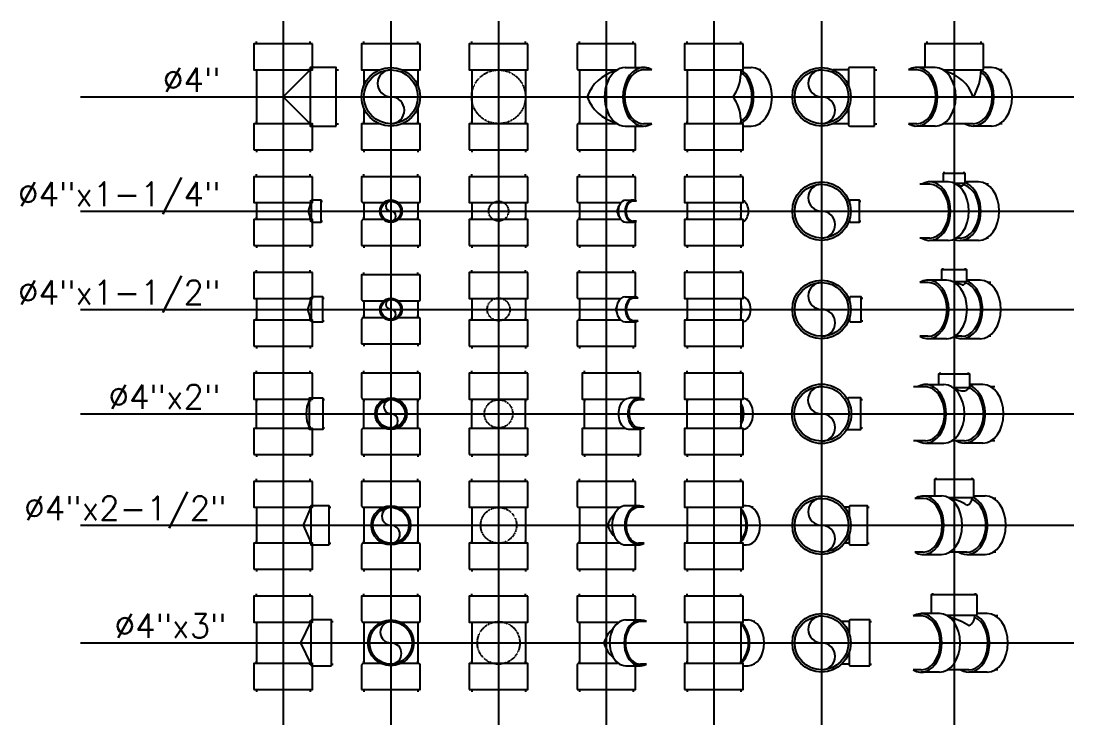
# Model space of a CAD drawing. Header units: inches. Extents: x 71 to 14885, y 6 to 9627.
# Drawn here: x 270 to 2500, y 2560 to 4051 of the extents above; entities that cross this region are included whole.
import ezdxf
from ezdxf.enums import TextEntityAlignment as Align

# ---------------------------------------------------------------- set-up
doc = ezdxf.new("R2010")
doc.units = ezdxf.units.IN
doc.header["$MEASUREMENT"] = 0
doc.linetypes.add('HIDDEN2', pattern=[0.1875, 0.125, -0.0625])
doc.layers.add('PVC', color=3, linetype='Continuous')
doc.layers.add('TEXT', color=2, linetype='Continuous')
doc.styles.add('ROMANS', font='romans', dxfattribs={"width": 0.85, "height": 95})

# ---------------------------------------------------------------- blocks, each defined once
blk = doc.blocks.new('PVC4')
for p, q in [((-55, 57), (-60, 57)), ((0, 57), (5, 57)), ((-55, -57), (-60, -57)), ((0, -57), (5, -57))]:
    blk.add_line(p, q)
blk.add_lwpolyline([(0, -62), (0, 62), (-55, 62), (-55, -62)], close=True)
blk = doc.blocks.new('PT4')
at = {"ltscale": 0.3}
blk.add_line((-57, 57), (-57, -57), dxfattribs=at)
at = {"color": 9, "ltscale": 0.3}
blk.add_lwpolyline([(57, 57), (0, 0), (57, -57)], dxfattribs=at)
at = {"ltscale": 0.3}
for p, rotation in [((0, 112), 90), ((0, -112), 270)]:
    blk.add_blockref('PVC4', p, dxfattribs=dict(at, rotation=rotation))
blk.add_blockref('PVC4', (112, 0), dxfattribs=at)
blk = doc.blocks.new('PVC114')
for p, q in [((-21, 21), (-24, 21)), ((0, 21), (3, 21)), ((-21, -21), (-24, -21)), ((0, -21), (3, -21))]:
    blk.add_line(p, q)
blk.add_lwpolyline([(-21, 21.5), (-21, -21.5, 0.414214), (-19, -23.5), (0, -23.5), (0, 23.5), (-19, 23.5, 0.414214)], format="xyb", close=True)
blk = doc.blocks.new('PT4114')
at = {"ltscale": 0.3}
blk.add_line((-57, 18), (-57, -18), dxfattribs=at)
at = {"color": 9, "ltscale": 0.3}
blk.add_lwpolyline([(59, 21), (53, 0), (59, -21)], dxfattribs=at)
at = {"ltscale": 0.3}
for p, rotation in [((0, 73), 90), ((0, -73), 270)]:
    blk.add_blockref('PVC4', p, dxfattribs=dict(at, rotation=rotation))
blk.add_blockref('PVC114', (80, 0), dxfattribs=at)
blk = doc.blocks.new('PVC112')
for p, q in [((-25, 24), (-28, 24)), ((0, 24), (3, 24)), ((-25, -24), (-28, -24)), ((0, -24), (3, -24))]:
    blk.add_line(p, q)
blk.add_lwpolyline([(-25, 24.5), (-25, -24.5, 0.414214), (-23, -26.5), (0, -26.5), (0, 26.5), (-23, 26.5, 0.414214)], format="xyb", close=True)
blk = doc.blocks.new('PT4112')
at = {"ltscale": 0.3}
blk.add_line((-57, 23), (-57, -23), dxfattribs=at)
at = {"color": 9, "ltscale": 0.3}
blk.add_lwpolyline([(59, 24), (51.7, 0), (59, -24.5)], dxfattribs=at)
at = {"ltscale": 0.3}
for p, rotation in [((0, 78), 90), ((0, -78), 270)]:
    blk.add_blockref('PVC4', p, dxfattribs=dict(at, rotation=rotation))
blk.add_blockref('PVC112', (84, 0), dxfattribs=at)
blk = doc.blocks.new('PVC2')
for p, q in [((-28.5, 30), (-32, 30)), ((0, 30), (3.5, 30)), ((-28.5, -30), (-32, -30)), ((0, -30), (3.5, -30))]:
    blk.add_line(p, q)
blk.add_lwpolyline([(0, 33.5), (0, -33.5), (-28.5, -33.5), (-28.5, 33.5)], close=True)
blk = doc.blocks.new('PT42')
at = {"ltscale": 0.3}
blk.add_line((-57, -31), (-57, 31), dxfattribs=at)
at = {"color": 9, "ltscale": 0.3}
blk.add_arc((116, 0), 67.5, 153.6106, 206.3894, dxfattribs=at)
at = {"ltscale": 0.3}
for p, rotation in [((0, 86), 90), ((0, -86), 270)]:
    blk.add_blockref('PVC4', p, dxfattribs=dict(at, rotation=rotation))
blk.add_blockref('PVC2', (84, 0), dxfattribs=at)
blk = doc.blocks.new('PVC212')
for p, q in [((-38.5, 38), (-42, 38)), ((0, 38), (3.5, 38)), ((-38.5, -38), (-42, -38)), ((0, -38), (3.5, -38))]:
    blk.add_line(p, q)
blk.add_lwpolyline([(0, -41.5), (0, 41.5), (-38.5, 41.5), (-38.5, -41.5)], close=True)
blk = doc.blocks.new('PT4212')
at = {"ltscale": 0.3}
blk.add_line((-57, 38), (-57, -38), dxfattribs=at)
at = {"color": 9, "ltscale": 0.3}
blk.add_lwpolyline([(58.5, 38), (42.5, 0), (59, -38)], dxfattribs=at)
at = {"ltscale": 0.3}
for p, rotation in [((0, 93), 90), ((0, -93), 270)]:
    blk.add_blockref('PVC4', p, dxfattribs=dict(at, rotation=rotation))
blk.add_blockref('PVC212', (97, 0), dxfattribs=at)
blk = doc.blocks.new('PVC3')
for p, q in [((-43.5, 45), (-47, 45)), ((0, 45), (3.5, 45)), ((-43.5, -45), (-47, -45)), ((0, -45), (3.5, -45))]:
    blk.add_line(p, q)
blk.add_lwpolyline([(0, -48.5), (0, 48.5), (-41.5, 48.5, 0.414214), (-43.5, 46.5), (-43.5, -46.5, 0.414214), (-41.5, -48.5)], format="xyb", close=True)
blk = doc.blocks.new('PT43')
at = {"ltscale": 0.3}
blk.add_line((-57, 43.9), (-57, -44), dxfattribs=at)
at = {"color": 9, "ltscale": 0.3}
blk.add_lwpolyline([(58.5, 45), (36.3, 0), (58.5, -45)], dxfattribs=at)
at = {"ltscale": 0.3}
for p, rotation in [((0, 98.9), 90), ((0, -99), 270)]:
    blk.add_blockref('PVC4', p, dxfattribs=dict(at, rotation=rotation))
blk.add_blockref('PVC3', (102, 0), dxfattribs=at)
blk = doc.blocks.new('PT4A')
at = {"ltscale": 0.3}
for p, q in [((-57, 112), (-57, 117)), ((57, 112), (57, 117)), ((-57, 57), (-57, 52)), ((-57, 57), (-57, 24.4)), ((57, 57), (57, 52)), ((57, 57), (57, 24.4)), ((-57, -24.4), (-57, -57)), ((57, -24.4), (57, -57)), ((-57, -57), (-57, -52)), ((57, -57), (57, -52)), ((-57, -112), (-57, -117)), ((57, -112), (57, -117))]:
    blk.add_line(p, q, dxfattribs=at)
for points in [[(62, 112), (-62, 112), (-62, 57), (-24.4, 57)], [(24.4, 57), (62, 57), (62, 112)], [(-24.4, -57), (-62, -57), (-62, -112)], [(-62, -112), (62, -112), (62, -57), (24.4, -57)]]:
    blk.add_lwpolyline(points, dxfattribs=at)
blk.add_circle((0, 0), 62, dxfattribs=at)
at = {"color": 9, "ltscale": 0.3}
blk.add_circle((0, 0), 57, dxfattribs=at)
for centre, start, end in [((0, 28.5), 90, 270), ((0, -28.5), 270, 90)]:
    blk.add_arc(centre, 28.5, start, end, dxfattribs=at)
blk = doc.blocks.new('PT4B')
at = {"ltscale": 0.3}
for p, q in [((-57, 57), (-57, -57)), ((57, 57), (57, -57))]:
    blk.add_line(p, q, dxfattribs=at)
at = {"color": 9, "linetype": 'HIDDEN2', "ltscale": 0.3}
blk.add_circle((0, 0), 57, dxfattribs=at)
at = {"ltscale": 0.3}
for p, rotation in [((0, 112), 90), ((0, -112), 270)]:
    blk.add_blockref('PVC4', p, dxfattribs=dict(at, rotation=rotation))
blk = doc.blocks.new('PT4C')
at = {"ltscale": 0.3}
for p, q in [((-57, 112), (-57, 117)), ((57, 112), (57, 117)), ((-57, 57), (-57, 52)), ((-57, 57), (-57, -57)), ((-57, -57), (-57, -52)), ((-57, -112), (-57, -117)), ((57, -112), (57, -117))]:
    blk.add_line(p, q, dxfattribs=at)
for p, q in [((40.3, 62), (79.2, 62)), ((40.3, -62), (79.2, -62))]:
    blk.add_line(p, q)
at = {"color": 9}
for p, q in [((96.4, 57), (79.2, 57)), ((96.4, -57), (79.2, -57))]:
    blk.add_line(p, q, dxfattribs=at)
at = {"ltscale": 0.3}
for points in [[(62, 112), (-62, 112), (-62, 60, 0.414214), (-59, 57), (23.1, 57, 0.414214)], [(23.1, -57), (-59, -57, 0.414214), (-62, -60), (-62, -112)], [(-62, -112), (62, -112), (62, -62, 0.414214)]]:
    blk.add_lwpolyline(points, format="xyb", dxfattribs=at)
blk.add_lwpolyline([(62, 62), (62, 112)], dxfattribs=at)
at = {"color": 9}
for centre, start, end in [((40.3, -28.5), 104.2757, 160.5288), ((40.3, 28.5), 199.4712, 255.7243)]:
    blk.add_arc(centre, 85.5, start, end, dxfattribs=at)
for centre, start_param, end_param in [((79.2, 0), -0.404359, 3.545951), ((40.3, 0), 0, 3.141593)]:
    blk.add_ellipse(centre, major_axis=(0, 62), ratio=0.707107, start_param=start_param, end_param=end_param)
blk.add_ellipse((79.2, 0), major_axis=(0, 57), ratio=0.707107, start_param=0, end_param=3.141593, dxfattribs=at)
blk = doc.blocks.new('PT4D')
at = {"ltscale": 0.3}
blk.add_line((-57, 57), (-57, -57), dxfattribs=at)
at = {"color": 9, "ltscale": 0.3}
for p, q in [((57, 57), (57, 46.9)), ((57, -46.9), (57, -57))]:
    blk.add_line(p, q, dxfattribs=at)
for p, q in [((62, 62), (79.2, 62)), ((99.4, 57), (96.4, 57)), ((62, -62), (79.2, -62)), ((99.4, -57), (96.4, -57))]:
    blk.add_line(p, q)
at = {"color": 9}
for centre, start, end in [((-24, 49.3), 322.5091, 358.3057), ((-24, -49.3), 1.6943, 37.4909)]:
    blk.add_arc(centre, 81, start, end, dxfattribs=at)
for major_axis, start_param, end_param in [((0, 62), -2.750921, -0.390671), ((0, 57), -2.714514, -0.427079)]:
    blk.add_ellipse((40.3, 0), major_axis=major_axis, ratio=0.707107, start_param=start_param, end_param=end_param, dxfattribs=at)
blk.add_ellipse((79.2, 0), major_axis=(0, 62), ratio=0.707107, start_param=3.141593, end_param=6.283185)
at = {"ltscale": 0.3}
for p, rotation in [((0, 112), 90), ((0, -112), 270)]:
    blk.add_blockref('PVC4', p, dxfattribs=dict(at, rotation=rotation))
blk = doc.blocks.new('PT4E')
at = {"ltscale": 0.3}
for p, q in [((57, 57), (24.4, 57)), ((112, 57), (117, 57)), ((57, -57), (24.4, -57)), ((112, -57), (117, -57))]:
    blk.add_line(p, q, dxfattribs=at)
for points in [[(112, -62), (112, 62), (60, 62, 0.414214), (57, 59), (57, 24.4, 0.414214)], [(57, -24.4), (57, -59, 0.414214), (60, -62), (112, -62)]]:
    blk.add_lwpolyline(points, format="xyb", dxfattribs=at)
blk.add_circle((0, 0), 62)
at = {"color": 9}
blk.add_circle((0, 0), 57, dxfattribs=at)
for centre, start, end in [((0, 28.5), 90, 270), ((0, -28.5), 270, 90)]:
    blk.add_arc(centre, 28.5, start, end, dxfattribs=at)
blk = doc.blocks.new('PT4F')
at = {"ltscale": 0.3}
for p, q in [((-57, 112), (-57, 117)), ((57, 112), (57, 117))]:
    blk.add_line(p, q, dxfattribs=at)
for p, q in [((-79.2, 57), (-96.4, 57)), ((-40.3, 62), (-79.2, 62)), ((79.2, 62), (62, 62)), ((101.4, 57), (96.4, 57)), ((-79.2, -57), (-96.4, -57)), ((-40.3, -62), (-79.2, -62)), ((40.3, -57), (-23.1, -57)), ((79.2, -62), (40.3, -62)), ((101.4, -57), (96.4, -57))]:
    blk.add_line(p, q)
for points in [[(62, 112), (-62, 112), (-62, 62, 0.414214)], [(-23.1, 57), (59, 57, 0.414214), (62, 60), (62, 112)]]:
    blk.add_lwpolyline(points, format="xyb", dxfattribs=at)
at = {"color": 9}
for centre, radius, start, end in [((-40.4, -28.8), 85.8, 19.6324, 75.6731), ((-49.3, 57), 106.3, 327.5733, 0)]:
    blk.add_arc(centre, radius, start, end, dxfattribs=at)
for centre, start_param, end_param in [((-79.2, 0), 2.737234, 6.687544), ((-40.3, 0), 3.141593, 6.283185), ((40.3, 0), 2.737234, 5.878826), ((79.2, 0), 3.141593, 6.283185)]:
    blk.add_ellipse(centre, major_axis=(0, 62), ratio=0.707107, start_param=start_param, end_param=end_param)
for centre, end_param in [((-79.2, 0), 6.283185), ((40.3, 0), 5.859367)]:
    blk.add_ellipse(centre, major_axis=(0, 57), ratio=0.707107, start_param=3.141593, end_param=end_param, dxfattribs=at)
blk = doc.blocks.new('PT4114A')
at = {"ltscale": 0.3}
for p, q in [((-57, 73), (-57, 78)), ((57, 73), (57, 78)), ((-57, 18), (-57, 13)), ((-57, 18), (-57, -18)), ((57, 18), (57, 13)), ((57, 18), (57, -18)), ((-57, -18), (-57, -13)), ((57, -18), (57, -13)), ((-57, -73), (-57, -78)), ((57, -73), (57, -78))]:
    blk.add_line(p, q, dxfattribs=at)
for points in [[(62, 73), (-62, 73), (-62, 21, 0.414214), (-59, 18), (-15.1, 18, 0.414214)], [(15.1, 18), (59, 18, 0.414214), (62, 21), (62, 73)], [(-15.1, -18), (-59, -18, 0.414214), (-62, -21), (-62, -73)], [(-62, -73), (62, -73), (62, -21, 0.414214), (59, -18), (15.1, -18, 0.414214)]]:
    blk.add_lwpolyline(points, format="xyb", dxfattribs=at)
blk.add_circle((0, 0), 23.5, dxfattribs=at)
at = {"color": 9, "ltscale": 0.3}
blk.add_circle((0, 0), 21, dxfattribs=at)
for centre, start, end in [((0, 10.5), 90, 270), ((0, -10.5), 270, 90)]:
    blk.add_arc(centre, 10.5, start, end, dxfattribs=at)
blk = doc.blocks.new('PT4114B')
at = {"ltscale": 0.3}
for p, q in [((-57, 18), (-57, -18)), ((57, 18), (57, -18))]:
    blk.add_line(p, q, dxfattribs=at)
at = {"color": 9, "linetype": 'HIDDEN2', "ltscale": 0.3}
blk.add_circle((0, 0), 21, dxfattribs=at)
at = {"ltscale": 0.3}
for p, rotation in [((0, 73), 90), ((0, -73), 270)]:
    blk.add_blockref('PVC4', p, dxfattribs=dict(at, rotation=rotation))
blk = doc.blocks.new('PT4114C')
at = {"ltscale": 0.3}
for p, q in [((-57, 73), (-57, 78)), ((57, 73), (57, 78)), ((-57, 18), (-57, 13)), ((-57, 18), (-57, -18)), ((-57, -18), (-57, -13)), ((-57, -73), (-57, -78)), ((57, -73), (57, -78))]:
    blk.add_line(p, q, dxfattribs=at)
for p, q in [((41.7, 23.5), (56.6, 23.5)), ((41.7, -23.5), (56.6, -23.5))]:
    blk.add_line(p, q)
at = {"color": 9}
for p, q in [((64, 21), (56.6, 21)), ((64, -21), (56.6, -21))]:
    blk.add_line(p, q, dxfattribs=at)
at = {"ltscale": 0.3}
for points in [[(62, 73), (-62, 73), (-62, 21, 0.414214), (-59, 18), (31, 18, 0.414214)], [(31, -18), (-59, -18, 0.414214), (-62, -21), (-62, -73)], [(-62, -73), (62, -73), (62, -22.2, 0.414214)]]:
    blk.add_lwpolyline(points, format="xyb", dxfattribs=at)
blk.add_lwpolyline([(62, 22.2), (62, 73)], dxfattribs=at)
at = {"color": 9}
for centre, start, end in [((48, -3.9), 145.0007, 171.2177), ((48, 3.9), 188.7823, 214.9993)]:
    blk.add_arc(centre, 25.7, start, end, dxfattribs=at)
for centre, start_param, end_param in [((41.7, 0), 0, 3.141593), ((56.6, 0), -0.465456, 3.607049)]:
    blk.add_ellipse(centre, major_axis=(0, 23.5), ratio=0.707107, start_param=start_param, end_param=end_param)
blk.add_ellipse((56.6, 0), major_axis=(0, 21), ratio=0.707107, start_param=0, end_param=3.141593, dxfattribs=at)
blk = doc.blocks.new('PT4114D')
at = {"ltscale": 0.3}
for p, q in [((-57, 18), (-57, -18)), ((57, 18), (57, -18))]:
    blk.add_line(p, q, dxfattribs=at)
for p, q in [((66, 21), (64, 21)), ((66, -21), (64, -21))]:
    blk.add_line(p, q)
at = {"color": 9}
blk.add_ellipse((41.7, 0), major_axis=(0, 23.5), ratio=0.707107, start_param=-1.974693, end_param=-1.1669, dxfattribs=at)
blk.add_ellipse((56.6, 0), major_axis=(0, 23.5), ratio=0.707107, start_param=-2.80866, end_param=-0.332933)
at = {"ltscale": 0.3}
for p, rotation in [((0, 73), 90), ((0, -73), 270)]:
    blk.add_blockref('PVC4', p, dxfattribs=dict(at, rotation=rotation))
blk = doc.blocks.new('PT4114F')
at = {"ltscale": 0.3}
for p, q in [((-21, 80), (-21, 83)), ((21, 80), (21, 83)), ((21, 59), (21, 56))]:
    blk.add_line(p, q, dxfattribs=at)
for p, q in [((-51.6, 57), (-73, 57)), ((-12.6, 62), (-51.6, 62)), ((51.6, 62), (23.5, 62)), ((73, 57), (68.9, 57)), ((-51.6, -57), (-73, -57)), ((-12.6, -62), (-51.6, -62)), ((12.6, -57), (4.6, -57)), ((51.6, -62), (12.6, -62)), ((73, -57), (68.9, -57))]:
    blk.add_line(p, q)
blk.add_lwpolyline([(0.8, 59), (21.5, 59, 0.414214), (23.5, 61), (23.5, 80), (-23.5, 80), (-23.5, 62, 0.414214)], format="xyb", dxfattribs=at)
at = {"color": 9}
for centre, radius, start, end in [((-15.1, -20.5), 79.5, 67.5756, 74.6149), ((15, 59), 6.01, 268.2054, 360)]:
    blk.add_arc(centre, radius, start, end, dxfattribs=at)
for centre, start_param, end_param in [((-51.6, 0), 2.737234, 6.687544), ((-12.6, 0), 3.141593, 6.283185), ((12.6, 0), 2.849066, 6.037512), ((51.6, 0), 3.141593, 6.283185)]:
    blk.add_ellipse(centre, major_axis=(0, 62), ratio=0.707107, start_param=start_param, end_param=end_param)
for centre, end_param in [((-51.6, 0), 6.283185), ((12.6, 0), 6.094741)]:
    blk.add_ellipse(centre, major_axis=(0, 57), ratio=0.707107, start_param=3.141593, end_param=end_param, dxfattribs=at)
blk = doc.blocks.new('PT4114E')
at = {"ltscale": 0.3}
for p, q in [((80, 21), (83, 21)), ((80, -21), (83, -21))]:
    blk.add_line(p, q, dxfattribs=at)
blk.add_lwpolyline([(59, -19.1), (59, -21.5, 0.414214), (61, -23.5), (80, -23.5), (80, 23.5), (61, 23.5, 0.414214), (59, 21.5), (59, 19.1, 0.414214)], format="xyb", dxfattribs=at)
blk.add_circle((0, 0), 62)
at = {"color": 9}
blk.add_circle((0, 0), 57, dxfattribs=at)
for centre, start, end in [((0, 28.5), 90, 270), ((0, -28.5), 270, 90)]:
    blk.add_arc(centre, 28.5, start, end, dxfattribs=at)
blk = doc.blocks.new('PT4112B')
at = {"ltscale": 0.3}
for p, q in [((-57, 23), (-57, -23)), ((57, 23), (57, -23))]:
    blk.add_line(p, q, dxfattribs=at)
at = {"color": 9, "linetype": 'HIDDEN2', "ltscale": 0.3}
blk.add_circle((0, 0), 24, dxfattribs=at)
at = {"ltscale": 0.3}
for p, rotation in [((0, 78), 90), ((0, -78), 270)]:
    blk.add_blockref('PVC4', p, dxfattribs=dict(at, rotation=rotation))
blk = doc.blocks.new('PT4112C')
at = {"ltscale": 0.3}
for p, q in [((-57, 78), (-57, 83)), ((57, 78), (57, 83)), ((-57, 23), (-57, 18)), ((-57, 23), (-57, -23)), ((-57, -23), (-57, -18)), ((-57, -78), (-57, -83)), ((57, -78), (57, -83))]:
    blk.add_line(p, q, dxfattribs=at)
for p, q in [((40.3, 26.5), (59.4, 26.5)), ((40.3, -26.5), (59.4, -26.5))]:
    blk.add_line(p, q)
at = {"color": 9}
for p, q in [((67.3, 24), (59.4, 24)), ((67.3, -24), (59.4, -24))]:
    blk.add_line(p, q, dxfattribs=at)
at = {"ltscale": 0.3}
for points in [[(62, 78), (-62, 78), (-62, 26, 0.414214), (-59, 23), (31, 23, 0.414214)], [(31, -23), (-59, -23, 0.414214), (-62, -26), (-62, -78)], [(-62, -78), (62, -78), (62, -26.2, 0.414214)]]:
    blk.add_lwpolyline(points, format="xyb", dxfattribs=at)
blk.add_lwpolyline([(62, 26.2), (62, 78)], dxfattribs=at)
at = {"color": 9}
for centre, start, end in [((54.4, -9.1), 153.3436, 165.3235), ((54.4, 9.1), 194.6765, 206.6564)]:
    blk.add_arc(centre, 36, start, end, dxfattribs=at)
for centre, start_param, end_param in [((40.3, 0), 0, 3.141593), ((59.4, 0), -0.437862, 3.579454)]:
    blk.add_ellipse(centre, major_axis=(0, 26.5), ratio=0.707107, start_param=start_param, end_param=end_param)
blk.add_ellipse((59.4, 0), major_axis=(0, 24), ratio=0.707107, start_param=0, end_param=3.141593, dxfattribs=at)
blk = doc.blocks.new('PT4112D')
at = {"ltscale": 0.3}
blk.add_line((-57, 23), (-57, -23), dxfattribs=at)
for p, q in [((57, 23), (57, -23)), ((68.4, 24), (67.3, 24)), ((68.4, -24), (67.3, -24))]:
    blk.add_line(p, q)
blk.add_ellipse((59.4, 0), major_axis=(0, 26.5), ratio=0.707107, start_param=-3.001122, end_param=-0.14047)
at = {"color": 9}
blk.add_ellipse((40.3, 0), major_axis=(0, 26.5), ratio=0.707107, start_param=-2.039745, end_param=-1.101848, dxfattribs=at)
at = {"ltscale": 0.3}
for p, rotation in [((0, 78), 90), ((0, -78), 270)]:
    blk.add_blockref('PVC4', p, dxfattribs=dict(at, rotation=rotation))
blk = doc.blocks.new('PT4212E')
at = {"ltscale": 0.3}
for p, q in [((58.5, 38), (49, 38)), ((97, 38), (100.5, 38)), ((58.5, -38), (49, -38)), ((97, -38), (100.5, -38))]:
    blk.add_line(p, q, dxfattribs=at)
for points in [[(97, -41.5), (97, 41.5), (61, 41.5, 0.414214), (58.5, 39), (58.5, 20.5, 0.414214)], [(58.5, -20.5), (58.5, -39, 0.414214), (61, -41.5), (97, -41.5)]]:
    blk.add_lwpolyline(points, format="xyb", dxfattribs=at)
blk.add_circle((0, 0), 62)
at = {"color": 9}
blk.add_circle((0, 0), 57, dxfattribs=at)
for centre, start, end in [((0, 28.5), 90, 270), ((0, -28.5), 270, 90)]:
    blk.add_arc(centre, 28.5, start, end, dxfattribs=at)
blk = doc.blocks.new('PT4112E')
at = {"ltscale": 0.3}
for p, q in [((59, 24), (56, 24)), ((84, 24), (87, 24)), ((59, -24), (56, -24)), ((84, -24), (87, -24))]:
    blk.add_line(p, q, dxfattribs=at)
for points in [[(59, -19.1), (59, -24.5, 0.414214), (61, -26.5), (84, -26.5), (84, 26.5), (61, 26.5, 0.414214), (59, 24.5)], [(59, 24.5), (59, 19.1, 0.414214)]]:
    blk.add_lwpolyline(points, format="xyb", dxfattribs=at)
blk.add_circle((0, 0), 62)
at = {"color": 9}
blk.add_circle((0, 0), 57, dxfattribs=at)
for centre, start, end in [((0, 28.5), 90, 270), ((0, -28.5), 270, 90)]:
    blk.add_arc(centre, 28.5, start, end, dxfattribs=at)
blk = doc.blocks.new('PT4112F')
at = {"ltscale": 0.3}
for p, q in [((-24, 84), (-24, 87)), ((24, 84), (24, 87))]:
    blk.add_line(p, q, dxfattribs=at)
for p, q in [((-55.5, 57), (-72.7, 57)), ((-16.6, 62), (-55.5, 62)), ((55.2, 62), (26.5, 62)), ((78, 57), (72.4, 57)), ((-55.5, -57), (-72.7, -57)), ((-16.6, -62), (-55.5, -62)), ((16.2, -57), (0.7, -57)), ((55.2, -62), (16.2, -62)), ((78, -57), (72.4, -57))]:
    blk.add_line(p, q)
blk.add_lwpolyline([(-3.1, 59), (24.5, 59, 0.414214), (26.5, 61), (26.5, 84), (-26.5, 84), (-26.5, 62, 0.414214)], format="xyb", dxfattribs=at)
at = {"color": 9}
for centre, radius, start, end in [((-17.1, -23.6), 82.6, 65.7268, 77.7149), ((16.7, 59), 7.3, 271.4634, 0)]:
    blk.add_arc(centre, radius, start, end, dxfattribs=at)
for centre, start_param, end_param in [((-55.5, 0), 2.737234, 6.687544), ((-16.6, 0), 3.141593, 6.283185), ((16.2, 0), 2.75858, 6.049218), ((55.2, 0), 3.141593, 6.283185)]:
    blk.add_ellipse(centre, major_axis=(0, 62), ratio=0.707107, start_param=start_param, end_param=end_param)
for centre, end_param in [((-55.5, 0), 6.283185), ((16.2, 0), 6.104071)]:
    blk.add_ellipse(centre, major_axis=(0, 57), ratio=0.707107, start_param=3.141593, end_param=end_param, dxfattribs=at)
blk = doc.blocks.new('PT42A')
at = {"ltscale": 0.3}
for p, q in [((-57, 86), (-57, 91)), ((57, 86), (57, 91)), ((-57, -31), (-57, 31)), ((-57, 31), (-57, 26)), ((57, -31), (57, 31)), ((57, 31), (57, 26)), ((-57, -31), (-57, -26)), ((57, -31), (57, -26)), ((-57, -86), (-57, -91)), ((57, -86), (57, -91))]:
    blk.add_line(p, q, dxfattribs=at)
for points in [[(62, 86), (-62, 86), (-62, 34, 0.414214), (-59, 31), (-12.7, 31, 0.414214)], [(12.7, 31), (59, 31, 0.414214), (62, 34), (62, 86)], [(-62, -86), (62, -86), (62, -34, 0.414214), (59, -31), (12.7, -31, 0.414214)], [(-12.7, -31), (-59, -31, 0.414214), (-62, -34), (-62, -86)]]:
    blk.add_lwpolyline(points, format="xyb", dxfattribs=at)
blk.add_circle((0, 0), 33.5, dxfattribs=at)
at = {"color": 9, "ltscale": 0.3}
blk.add_circle((0, 0), 30, dxfattribs=at)
for centre, start, end in [((0, 15), 90, 270), ((0, -15), 270, 90)]:
    blk.add_arc(centre, 15, start, end, dxfattribs=at)
blk = doc.blocks.new('PT42B')
at = {"ltscale": 0.3}
for p, q in [((-57, -31), (-57, 31)), ((57, -31), (57, 31))]:
    blk.add_line(p, q, dxfattribs=at)
at = {"color": 9, "linetype": 'HIDDEN2', "ltscale": 0.3}
blk.add_circle((0, 0), 30, dxfattribs=at)
at = {"ltscale": 0.3}
for p, rotation in [((0, 86), 90), ((0, -86), 270)]:
    blk.add_blockref('PVC4', p, dxfattribs=dict(at, rotation=rotation))
blk = doc.blocks.new('PT42E')
at = {"ltscale": 0.3}
for p, q in [((83.1, 30), (86.6, 30)), ((83.1, -30), (86.6, -30))]:
    blk.add_line(p, q, dxfattribs=at)
for points in [[(55.1, -30.2), (55.1, -31.5, 0.414214), (57.1, -33.5), (83.1, -33.5), (83.1, 33.5), (57.1, 33.5, 0.414214), (55.1, 31.5)], [(55.1, 31.5), (55.1, 30.2, 0.414214)]]:
    blk.add_lwpolyline(points, format="xyb", dxfattribs=at)
blk.add_circle((0, 0), 62.9, dxfattribs=at)
at = {"color": 9, "ltscale": 0.3}
blk.add_circle((0, 0), 57.9, dxfattribs=at)
for centre, start, end in [((0, 28.9), 90, 270), ((0, -28.9), 270, 90)]:
    blk.add_arc(centre, 28.9, start, end, dxfattribs=at)
blk = doc.blocks.new('PT42F')
at = {"ltscale": 0.3}
for p, q in [((-30, 84), (-30, 87.5)), ((30, 84), (30, 87.5)), ((-60.8, 57), (-86, 57)), ((-60.8, 62), (-21.9, 62)), ((30, 56), (30, 52.5)), ((60.8, 62), (33.5, 62)), ((86, 57), (78.1, 57)), ((-60.8, -57), (-86, -57)), ((-60.8, -62), (-21.9, -62)), ((21.9, -57), (-4.7, -57)), ((60.8, -62), (21.9, -62)), ((86, -57), (78.1, -57))]:
    blk.add_line(p, q, dxfattribs=at)
blk.add_lwpolyline([(-3.1, 56), (31.5, 56, 0.414214), (33.5, 58), (33.5, 84), (-33.5, 84), (-33.5, 62, 0.414214)], format="xyb", dxfattribs=at)
at = {"color": 9, "ltscale": 0.3}
for centre, radius, start, end in [((22.6, 95.9), 47.5, 237.2787, 270), ((22.5, 56), 7.53, 270.6872, 360)]:
    blk.add_arc(centre, radius, start, end, dxfattribs=at)
at = {"ltscale": 0.3}
for centre, start_param, end_param in [((-60.8, 0), 2.737234, 6.687544), ((-21.9, 0), 3.141593, 6.283185), ((21.9, 0), 2.737234, 6.015882), ((60.8, 0), 3.141593, 6.283185)]:
    blk.add_ellipse(centre, major_axis=(0, 62), ratio=0.707107, start_param=start_param, end_param=end_param, dxfattribs=at)
at = {"color": 9, "ltscale": 0.3}
for centre, start_param, end_param in [((-60.8, 0), -3.141593, 0), ((21.9, 0), 3.141593, 6.095593)]:
    blk.add_ellipse(centre, major_axis=(0, 57), ratio=0.707107, start_param=start_param, end_param=end_param, dxfattribs=at)
blk = doc.blocks.new('PT42D')
at = {"ltscale": 0.3}
blk.add_line((-57, -31), (-57, 31), dxfattribs=at)
for p, q in [((57, 31), (57, -31)), ((72.3, 30), (69.9, 30)), ((72.3, -30), (69.9, -30))]:
    blk.add_line(p, q)
at = {"color": 9}
for major_axis, start_param, end_param in [((0, 33.5), -2.316468, -0.825124), ((0, 30), -2.179589, -0.962004)]:
    blk.add_ellipse((39.6, 0), major_axis=major_axis, ratio=0.707107, start_param=start_param, end_param=end_param, dxfattribs=at)
blk.add_ellipse((59.4, 0), major_axis=(0, 33.5), ratio=0.707107, start_param=-3.031483, end_param=-0.11011)
at = {"ltscale": 0.3}
for p, rotation in [((0, 86), 90), ((0, -86), 270)]:
    blk.add_blockref('PVC4', p, dxfattribs=dict(at, rotation=rotation))
blk = doc.blocks.new('PVC2B')
for p, q in [((-33.5, 0), (-33.5, -20.2)), ((33.5, 0), (33.5, -20.2)), ((-30, -30.7), (-30, -34.2)), ((30, -30.7), (30, -34.2))]:
    blk.add_line(p, q)
at = {"color": 9}
for p, q in [((-30, 0), (-30, 10.5)), ((30, 0), (30, 10.5))]:
    blk.add_line(p, q, dxfattribs=at)
for centre, start_param, end_param in [((0, 0), -0.461181, 3.602774), ((0, -20.2), 0, 3.141593)]:
    blk.add_ellipse(centre, major_axis=(-33.5, 0), ratio=0.707107, start_param=start_param, end_param=end_param)
blk.add_ellipse((0, 0), major_axis=(-30, 1.7), ratio=0.707107, start_param=0.00014, end_param=3.223902, dxfattribs=at)
blk = doc.blocks.new('PT42C')
for p, q in [((-1.824, 3.386), (-1.824, 3.583)), ((2.664, 3.386), (2.664, 3.583)), ((-1.824, 1.22), (-1.824, 1.024)), ((-1.824, -1.22), (-1.824, -1.024)), ((-1.824, -3.386), (-1.824, -3.583)), ((2.664, -3.386), (2.664, -3.583))]:
    blk.add_line(p, q)
at = {"ltscale": 0.3}
blk.add_line((-1.824, -1.22), (-1.824, 1.22), dxfattribs=at)
for points in [[(2.861, 1.311), (2.861, 3.386), (-2.021, 3.386), (-2.021, 1.22), (1.612, 1.22)], [(1.612, -1.22), (-2.021, -1.22), (-2.021, -3.386), (2.861, -3.386), (2.861, -1.311)]]:
    blk.add_lwpolyline(points)
at = {"xscale": -0.03937007874015748, "yscale": 0.03937007874015748, "zscale": 0.03937007874015748, "rotation": 270}
blk.add_blockref('PVC2B', (2.759, 0), dxfattribs=at)
blk = doc.blocks.new('PT4212F')
at = {"ltscale": 0.3}
for p, q in [((-38, 97), (-38, 100.5)), ((38, 97), (38, 100.5))]:
    blk.add_line(p, q, dxfattribs=at)
for p, q in [((-65.7, 57), (-83, 57)), ((-65.7, 62), (-26.8, 62)), ((41.5, 62), (65.7, 62)), ((88, 57), (83, 57)), ((-65.7, -57), (-83, -57)), ((-65.7, -62), (-26.8, -62)), ((26.8, -57), (-9.5, -57)), ((26.8, -62), (65.7, -62)), ((88, -57), (83, -57))]:
    blk.add_line(p, q)
for points in [[(41.5, 97), (-41.5, 97), (-41.5, 62, 0.414214)], [(-12.3, 58.5), (39, 58.5, 0.414214), (41.5, 61), (41.5, 97)]]:
    blk.add_lwpolyline(points, format="xyb", dxfattribs=at)
at = {"color": 9}
for centre, radius, start, end in [((-26.9, -39.7), 98.2, 56.8116, 79.7719), ((20.9, 58.5), 17.1, 290.4028, 0)]:
    blk.add_arc(centre, radius, start, end, dxfattribs=at)
for centre, start_param, end_param in [((-65.7, 0), 2.737234, 6.687544), ((-26.8, 0), 3.141593, 6.283185), ((26.8, 0), 2.737234, 5.967284), ((65.7, 0), 3.141593, 6.283185)]:
    blk.add_ellipse(centre, major_axis=(0, 62), ratio=0.707107, start_param=start_param, end_param=end_param)
for centre, end_param in [((-65.7, 0), 6.283185), ((26.8, 0), 6.011081)]:
    blk.add_ellipse(centre, major_axis=(0, 57), ratio=0.707107, start_param=3.141593, end_param=end_param, dxfattribs=at)
blk = doc.blocks.new('PT4212A')
at = {"ltscale": 0.3}
for p, q in [((-57, 93), (-57, 98)), ((57, 93), (57, 98)), ((-57, 38), (-57, 33)), ((-57, 38), (-57, -38)), ((57, 38), (57, 33)), ((57, 38), (57, -38)), ((-57, -38), (-57, -33)), ((57, -38), (57, -33)), ((-57, -93), (-57, -98)), ((57, -93), (57, -98))]:
    blk.add_line(p, q, dxfattribs=at)
for points in [[(62, 93), (-62, 93), (-62, 41, 0.414214), (-59, 38), (-16.7, 38, 0.414214)], [(16.7, 38), (59, 38, 0.414214), (62, 41), (62, 93)], [(-16.7, -38), (-59, -38, 0.414214), (-62, -41), (-62, -93)], [(-62, -93), (62, -93), (62, -41, 0.414214), (59, -38), (16.7, -38, 0.414214)]]:
    blk.add_lwpolyline(points, format="xyb", dxfattribs=at)
blk.add_circle((0, 0), 41.5, dxfattribs=at)
at = {"color": 9, "ltscale": 0.3}
blk.add_circle((0, 0), 38, dxfattribs=at)
for centre, start, end in [((0, 19), 90, 270), ((0, -19), 270, 90)]:
    blk.add_arc(centre, 19, start, end, dxfattribs=at)
blk = doc.blocks.new('PT4212B')
at = {"ltscale": 0.3}
blk.add_line((-57, 38), (-57, -38), dxfattribs=at)
at = {"color": 9, "ltscale": 0.3}
blk.add_line((57, 38), (57, -38), dxfattribs=at)
at = {"color": 9, "linetype": 'HIDDEN2', "ltscale": 0.3}
blk.add_circle((0, 0), 38, dxfattribs=at)
at = {"ltscale": 0.3}
for p, rotation in [((0, 93), 90), ((0, -93), 270)]:
    blk.add_blockref('PVC4', p, dxfattribs=dict(at, rotation=rotation))
blk = doc.blocks.new('PT4212C')
at = {"ltscale": 0.3}
for p, q in [((-57, 93), (-57, 98)), ((57, 93), (57, 98)), ((-57, 38), (-57, 33)), ((-57, 38), (-57, -38)), ((-57, -38), (-57, -33)), ((-57, -93), (-57, -98)), ((57, -93), (57, -98))]:
    blk.add_line(p, q, dxfattribs=at)
for p, q in [((68.6, 41.5), (41.4, 41.5)), ((41.4, -41.5), (68.6, -41.5))]:
    blk.add_line(p, q)
at = {"color": 9}
for p, q in [((80.4, 38), (68.6, 38)), ((80.4, -38), (68.6, -38))]:
    blk.add_line(p, q, dxfattribs=at)
at = {"ltscale": 0.3}
for points in [[(62, 93), (-62, 93), (-62, 41, 0.414214), (-59, 38), (29.6, 38, 0.414214)], [(29.6, -38), (-59, -38, 0.414214), (-62, -41), (-62, -93)], [(-62, -93), (62, -93), (62, -41.5, 0.414214)]]:
    blk.add_lwpolyline(points, format="xyb", dxfattribs=at)
blk.add_lwpolyline([(62, 41.5), (62, 93)], dxfattribs=at)
at = {"color": 9}
for centre, start, end in [((57.7, -16.3), 134.9351, 163.0579), ((57.7, 16.6), 196.9421, 224.6684)]:
    blk.add_arc(centre, 57, start, end, dxfattribs=at)
for centre, start_param, end_param in [((68.6, 0), -0.413643, 3.555236), ((41.4, 0), 0, 3.141593)]:
    blk.add_ellipse(centre, major_axis=(0, 41.5), ratio=0.707107, start_param=start_param, end_param=end_param)
blk.add_ellipse((68.6, 0), major_axis=(0, 38), ratio=0.707107, start_param=0, end_param=3.141593, dxfattribs=at)
blk = doc.blocks.new('PT4212D')
at = {"ltscale": 0.3}
for p, q in [((-57, 38), (-57, -38)), ((57, 38), (57, -38))]:
    blk.add_line(p, q, dxfattribs=at)
for p, q in [((68.6, 41.5), (62, 41.5)), ((83.1, 38), (80.4, 38)), ((62, -41.5), (68.6, -41.5)), ((83.1, -38), (80.4, -38))]:
    blk.add_line(p, q)
at = {"color": 9}
for major_axis, start_param, end_param in [((0, 41.5), -2.579716, -0.561877), ((0, 38), -2.520595, -0.620997)]:
    blk.add_ellipse((41.4, 0), major_axis=major_axis, ratio=0.707107, start_param=start_param, end_param=end_param, dxfattribs=at)
blk.add_ellipse((68.6, 0), major_axis=(0, 41.5), ratio=0.707107, start_param=3.141593, end_param=6.283185)
at = {"ltscale": 0.3}
for p, rotation in [((0, 93), 90), ((0, -93), 270)]:
    blk.add_blockref('PVC4', p, dxfattribs=dict(at, rotation=rotation))
blk = doc.blocks.new('PT43A')
at = {"ltscale": 0.3}
for p, q in [((-57, 98.9), (-57, 103.9)), ((57, 98.9), (57, 103.9)), ((-57, 43.9), (-57, 38.9)), ((-57, 43.9), (-57, -44)), ((57, 43.9), (57, 38.9)), ((57, 43.9), (57, -44)), ((-57, -44), (-57, -39)), ((57, -44), (57, -39)), ((-57, -99), (-57, -104)), ((57, -99), (57, -104))]:
    blk.add_line(p, q, dxfattribs=at)
for points in [[(62, 98.9), (-62, 98.9), (-62, 46.9, 0.414214), (-59, 43.9), (-20.5, 43.9, 0.414214)], [(20.5, 43.9), (59, 43.9, 0.414214), (62, 46.9), (62, 98.9)], [(-20.4, -44), (-59, -44, 0.414214), (-62, -47), (-62, -99)], [(-62, -99), (62, -99), (62, -47, 0.414214), (59, -44), (20.4, -44, 0.414214)]]:
    blk.add_lwpolyline(points, format="xyb", dxfattribs=at)
blk.add_circle((0, 0), 48.5, dxfattribs=at)
at = {"color": 9, "ltscale": 0.3}
blk.add_circle((0, 0), 45, dxfattribs=at)
for centre, start, end in [((0, 22.5), 90, 270), ((0, -22.5), 270, 90)]:
    blk.add_arc(centre, 22.5, start, end, dxfattribs=at)
blk = doc.blocks.new('PT43C')
at = {"ltscale": 0.3}
for p, q in [((-57, 98.9), (-57, 103.9)), ((57, 98.9), (57, 103.9)), ((-57, 43.9), (-57, 38.9)), ((-57, 43.9), (-57, -44)), ((-57, -44), (-57, -39)), ((-57, -99), (-57, -104)), ((57, -99), (57, -104))]:
    blk.add_line(p, q, dxfattribs=at)
for p, q in [((41.4, 48.5), (72.2, 48.5)), ((41.4, -48.5), (72.2, -48.5))]:
    blk.add_line(p, q)
at = {"color": 9}
for p, q in [((85, 45), (72.2, 45)), ((85, -45), (72.2, -45))]:
    blk.add_line(p, q, dxfattribs=at)
at = {"ltscale": 0.3}
for points in [[(62, 98.9), (-62, 98.9), (-62, 46.9, 0.414214), (-59, 43.9), (26.9, 43.9, 0.414214)], [(27, -44), (-59, -44, 0.414214), (-62, -47), (-62, -99)], [(-62, -99), (62, -99), (62, -48.5, 0.414214)]]:
    blk.add_lwpolyline(points, format="xyb", dxfattribs=at)
blk.add_lwpolyline([(62, 48.5), (62, 98.9)], dxfattribs=at)
at = {"color": 9}
for centre, start, end in [((59, -20.2), 130.6146, 162.6206), ((59, 20.2), 197.3794, 229.3854)]:
    blk.add_arc(centre, 67.5, start, end, dxfattribs=at)
for centre, start_param, end_param in [((41.4, 0), 0, 3.141593), ((72.2, 0), -0.38223, 3.523823)]:
    blk.add_ellipse(centre, major_axis=(0, 48.5), ratio=0.707107, start_param=start_param, end_param=end_param)
blk.add_ellipse((72.2, 0), major_axis=(0, 45), ratio=0.707107, start_param=0, end_param=3.141593, dxfattribs=at)
blk = doc.blocks.new('PT43B')
at = {"ltscale": 0.3}
for p, q in [((-57, 43.9), (-57, -44)), ((57, 43.9), (57, -44))]:
    blk.add_line(p, q, dxfattribs=at)
at = {"color": 9, "linetype": 'HIDDEN2', "ltscale": 0.3}
blk.add_circle((0, 0), 45, dxfattribs=at)
at = {"ltscale": 0.3}
for p, rotation in [((0, 98.9), 90), ((0, -99), 270)]:
    blk.add_blockref('PVC4', p, dxfattribs=dict(at, rotation=rotation))
blk = doc.blocks.new('PT43D')
for p, q in [((62, 48.5), (72.2, 48.5)), ((87, 45), (85, 45)), ((62, -48.5), (72.2, -48.5)), ((87, -45), (85, -45))]:
    blk.add_line(p, q)
at = {"ltscale": 0.3}
for p, q in [((-57, 43.9), (-57, -44)), ((57, 43.9), (57, -44))]:
    blk.add_line(p, q, dxfattribs=at)
blk.add_ellipse((72.2, 0), major_axis=(0, 48.5), ratio=0.707107, start_param=3.141593, end_param=6.283185)
at = {"color": 9}
for major_axis, start_param, end_param in [((0, 48.5), -2.669592, -0.472), ((0, 45), -2.629466, -0.512126)]:
    blk.add_ellipse((41.4, 0), major_axis=major_axis, ratio=0.707107, start_param=start_param, end_param=end_param, dxfattribs=at)
at = {"ltscale": 0.3}
for p, rotation in [((0, 98.9), 90), ((0, -99), 270)]:
    blk.add_blockref('PVC4', p, dxfattribs=dict(at, rotation=rotation))
blk = doc.blocks.new('PT43E')
at = {"ltscale": 0.3}
for p, q in [((58.5, 45), (42.6, 45)), ((102, 45), (105.5, 45)), ((58.5, -45), (42.6, -45)), ((102, -45), (105.5, -45))]:
    blk.add_line(p, q, dxfattribs=at)
for points in [[(102, -48.5), (102, 48.5), (60.5, 48.5, 0.414214), (58.5, 46.5), (58.5, 20.5, 0.414214)], [(58.5, -20.5), (58.5, -46.5, 0.414214), (60.5, -48.5), (102, -48.5)]]:
    blk.add_lwpolyline(points, format="xyb", dxfattribs=at)
blk.add_circle((0, 0), 62)
at = {"color": 9}
blk.add_circle((0, 0), 57, dxfattribs=at)
for centre, start, end in [((0, 28.5), 90, 270), ((0, -28.5), 270, 90)]:
    blk.add_arc(centre, 28.5, start, end, dxfattribs=at)
blk = doc.blocks.new('PT43F')
at = {"ltscale": 0.3}
for p, q in [((-45, 102), (-45, 105.5)), ((45, 102), (45, 105.5))]:
    blk.add_line(p, q, dxfattribs=at)
for p, q in [((-69.9, 57), (-87.2, 57)), ((-31.1, 62), (-69.9, 62)), ((69.9, 62), (48.5, 62)), ((92.2, 57), (87.2, 57)), ((-69.9, -57), (-87.2, -57)), ((-31.1, -62), (-69.9, -62)), ((31.1, -57), (-13.9, -57)), ((69.9, -62), (31.1, -62)), ((92.2, -57), (87.2, -57))]:
    blk.add_line(p, q)
for points in [[(48.5, 102), (-48.5, 102), (-48.5, 62, 0.414214)], [(-16.6, 58.5), (46.5, 58.5, 0.414214), (48.5, 60.5), (48.5, 102)]]:
    blk.add_lwpolyline(points, format="xyb", dxfattribs=at)
at = {"color": 9}
for centre, radius, start, end in [((-45, -85.4), 143.9, 57.7504, 75.7971), ((16.8, 59), 27.2, 303.3594, 0)]:
    blk.add_arc(centre, radius, start, end, dxfattribs=at)
for centre, start_param, end_param in [((-69.9, 0), 2.737234, 6.687544), ((-31.1, 0), 3.141593, 6.283185), ((31.1, 0), 2.737234, 5.945573), ((69.9, 0), 3.141593, 6.283185)]:
    blk.add_ellipse(centre, major_axis=(0, 62), ratio=0.707107, start_param=start_param, end_param=end_param)
for centre, end_param in [((-69.9, 0), 6.283185), ((31.1, 0), 5.968861)]:
    blk.add_ellipse(centre, major_axis=(0, 57), ratio=0.707107, start_param=3.141593, end_param=end_param, dxfattribs=at)

msp = doc.modelspace()

# ---------------------------------------------------------------- linework, layer by layer
at = {"color": 8}
for p, q in [((825.1, 4050.7), (825.1, 2560.4)), ((1053.1, 4050.7), (1053.1, 2560.4)), ((1281.2, 4050.7), (1281.2, 2560.4)), ((1509.3, 4050.7), (1509.3, 2560.4)), ((1737.3, 4050.7), (1737.3, 2560.4)), ((1965.4, 4050.7), (1965.4, 2560.4)), ((2246.2, 4050.7), (2246.2, 2560.4)), ((395.6, 3890.3), (2499.9, 3890.3)), ((395.6, 3648.2), (2499.9, 3648.2)), ((395.6, 3440.2), (2499.9, 3440.2)), ((395.6, 3219.1), (2499.9, 3219.1)), ((395.6, 2983.1), (2499.9, 2983.1)), ((395.6, 2734.1), (2499.9, 2734.1))]:
    msp.add_line(p, q, dxfattribs=at)

# ---------------------------------------------------------------- block references
at = {"layer": 'PVC'}
for name, p in [('PT4', (825.1, 3890.3)), ('PT4A', (1053.1, 3890.3)), ('PT4B', (1281.2, 3890.3)), ('PT4C', (1509.3, 3890.3)), ('PT4D', (1737.3, 3890.3)), ('PT4F', (2246.2, 3890.3)), ('PT4E', (1965.4, 3890.3)), ('PT4114', (825.1, 3648.2)), ('PT4114A', (1053.1, 3648.2)), ('PT4114B', (1281.2, 3648.2)), ('PT4114C', (1509.3, 3648.2)), ('PT4114D', (1737.3, 3648.2)), ('PT4114F', (2246.2, 3648.2)), ('PT4114E', (1965.4, 3648.2)), ('PT4112F', (2246.2, 3440.2)), ('PT4112', (825.1, 3440.2)), ('PT4114A', (1053.1, 3440.2)), ('PT4112B', (1281.2, 3440.2)), ('PT4112C', (1509.3, 3440.2)), ('PT4112D', (1737.3, 3440.2)), ('PT4112E', (1965.4, 3440.2)), ('PT42', (825.1, 3219.1)), ('PT42A', (1053.1, 3219.1)), ('PT42B', (1281.2, 3219.1)), ('PT42D', (1737.3, 3219.1)), ('PT42F', (2246.2, 3219.1)), ('PT42E', (1965.4, 3219.1)), ('PT4212', (825.1, 2983.1)), ('PT4212A', (1053.1, 2983.1)), ('PT4212B', (1281.2, 2983.1)), ('PT4212C', (1509.3, 2983.1)), ('PT4212D', (1737.3, 2983.1)), ('PT4212F', (2246.2, 2983.1)), ('PT4212E', (1965.4, 2983.1)), ('PT43', (825.1, 2734.1)), ('PT43A', (1053.1, 2734.1)), ('PT43B', (1281.2, 2734.1)), ('PT43C', (1509.3, 2734.1)), ('PT43D', (1737.3, 2734.1)), ('PT43F', (2246.2, 2734.1)), ('PT43E', (1965.4, 2734.1))]:
    msp.add_blockref(name, p, dxfattribs=at)
at = {"layer": 'PVC', "xscale": 25.39999999999887, "yscale": 25.39999999999887, "zscale": 25.39999999999887}
msp.add_blockref('PT42C', (1509.3, 3219.1), dxfattribs=at)

# ---------------------------------------------------------------- texts
at = {"layer": 'TEXT', "color": 3, "style": 'ROMANS'}
for s, p in [('%%C4"', (692.1, 3900.8)), ('%%C4"x1-1/4"', (692.1, 3658.8)), ('%%C4"x1-1/2"', (692.1, 3450.7)), ('%%C4"x2"', (692.1, 3229.7)), ('%%C4"x2-1/2"', (705.1, 2993.6)), ('%%C4"x3"', (705.1, 2744.6))]:
    msp.add_text(s, height=50.8, dxfattribs=at).set_placement(p, align=Align.RIGHT)

doc.saveas('drawing.dxf')
